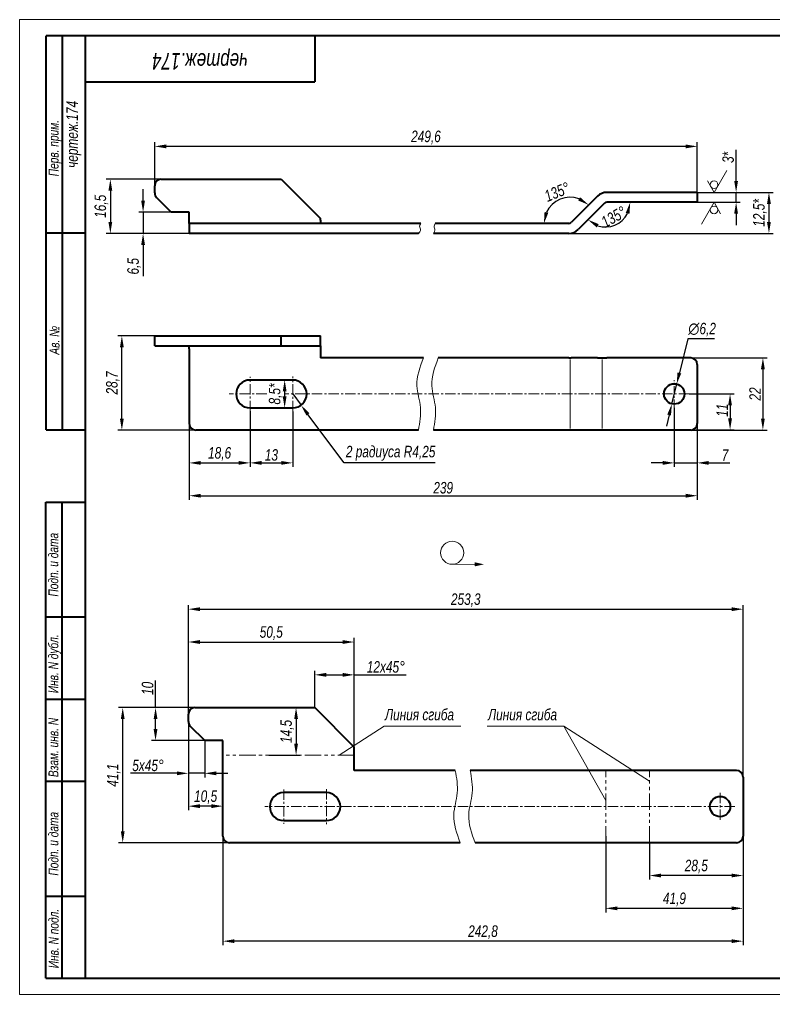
# Model space of a CAD drawing. Header units: millimetres. Extents: x 24307 to 24727, y 246 to 543.
# Drawn here: x 24307.1 to 24536.8, y 246.5 to 543.5 of the extents above; entities that cross this region are included whole.
import ezdxf

# ---------------------------------------------------------------- set-up
doc = ezdxf.new("R2010")
doc.units = ezdxf.units.MM
doc.linetypes.add('LT_04', pattern=[20, 10, -2, 2, -2, 2, -2])
doc.linetypes.add('LT_08', pattern=[10.16, 6.35, -1.27, 1.27, -1.27])
for name, color, linetype, lineweight in [('Layer_01', 3, 'Continuous', 13), ('Layer_02', 5, 'LT_04', 13), ('Layer_03', 7, 'Continuous', 40), ('Layer_04', 6, 'Continuous', 13), ('Layer_05', 7, 'Continuous', 40), ('Layer_08', 1, 'Continuous', 15), ('Layer_09', 6, 'Continuous', 15)]:
    doc.layers.add(name, color=color, linetype=linetype, lineweight=lineweight)
doc.styles.add('Style_01', font='ARIALNI.TTF', dxfattribs={"width": 0.9, "height": 3.5})
doc.dimstyles.new('DimStyle_05', dxfattribs={"dimtxt": 3.5, "dimasz": 3.5, "dimexe": 1.25, "dimexo": 0, "dimtad": 1, "dimdec": 1, "dimtxsty": 'Style_01', "dimcen": 0, "dimazin": 3, "dimtfac": 1, "dimtdec": 1, "dimtmove": 0, "dimatfit": 3})
doc.dimstyles.new('DimStyle_13', dxfattribs={"dimtxt": 3.5, "dimasz": 3.5, "dimexe": 1.25, "dimexo": 0, "dimtad": 1, "dimdec": 1, "dimtxsty": 'Style_01', "dimcen": 0, "dimazin": 3, "dimtfac": 1, "dimtdec": 1, "dimtmove": 0, "dimatfit": 3})

# ---------------------------------------------------------------- blocks, each defined once
blk = doc.blocks.new('*D362')
at = {"layer": 'Defpoints', "color": 0, "ltscale": 0.5, "transparency": 16777216}
for p in [(24338.28, 447.12), (24353.85, 447.12), (24365.43, 418.42)]:
    blk.add_point(p, dxfattribs=at)
at = {"layer": 'Layer_08', "color": 0, "lineweight": -2, "ltscale": 0.5, "transparency": 16777216}
for p, q in [((24353.85, 447.12), (24337.03, 447.12)), ((24338.28, 421.92), (24338.28, 443.62)), ((24365.43, 418.42), (24337.03, 418.42))]:
    blk.add_line(p, q, dxfattribs=at)
at = {"layer": 'Layer_08', "color": 0, "ltscale": 0.5, "transparency": 16777216}
for points in [[(24337.69, 443.62), (24338.86, 443.62), (24338.28, 447.12)], [(24337.69, 421.92), (24338.86, 421.92), (24338.28, 418.42)]]:
    blk.add_solid(points, dxfattribs=at)
at = {"layer": 'Layer_08', "color": 0, "ltscale": 0.5, "transparency": 16777216, "insert": (24335.54, 432.77), "char_height": 3.5, "attachment_point": 5, "rotation": 90, "style": 'Style_01'}
blk.add_mtext('28,7', dxfattribs=at)
blk = doc.blocks.new('*D363')
at = {"layer": 'Defpoints', "color": 0, "ltscale": 0.5, "transparency": 16777216}
for p in [(24358.78, 428.55), (24513.57, 424.99), (24513.57, 398.42)]:
    blk.add_point(p, dxfattribs=at)
at = {"layer": 'Layer_08', "color": 0, "lineweight": -2, "ltscale": 0.5, "transparency": 16777216}
for p, q in [((24358.78, 428.55), (24358.78, 397.17)), ((24513.57, 424.99), (24513.57, 397.17)), ((24362.28, 398.42), (24510.07, 398.42))]:
    blk.add_line(p, q, dxfattribs=at)
at = {"layer": 'Layer_08', "color": 0, "ltscale": 0.5, "transparency": 16777216}
for points in [[(24362.28, 399), (24362.28, 397.84), (24358.78, 398.42)], [(24510.07, 399), (24510.07, 397.84), (24513.57, 398.42)]]:
    blk.add_solid(points, dxfattribs=at)
at = {"layer": 'Layer_08', "color": 0, "ltscale": 0.5, "transparency": 16777216, "insert": (24436.17, 400.83), "char_height": 3.5, "attachment_point": 5, "style": 'Style_01'}
blk.add_mtext('239', dxfattribs=at)
blk = doc.blocks.new('*D364')
at = {"layer": 'Defpoints', "color": 0, "ltscale": 0.5, "transparency": 16777216}
for p in [(24372.11, 494.83), (24334.77, 478.33), (24358.78, 478.33)]:
    blk.add_point(p, dxfattribs=at)
at = {"layer": 'Layer_08', "color": 0, "lineweight": -2, "ltscale": 0.5, "transparency": 16777216}
for p, q in [((24372.11, 494.83), (24333.52, 494.83)), ((24334.77, 491.33), (24334.77, 481.83)), ((24358.78, 478.33), (24333.52, 478.33))]:
    blk.add_line(p, q, dxfattribs=at)
at = {"layer": 'Layer_08', "color": 0, "ltscale": 0.5, "transparency": 16777216}
for points in [[(24334.18, 491.33), (24335.35, 491.33), (24334.77, 494.83)], [(24334.18, 481.83), (24335.35, 481.83), (24334.77, 478.33)]]:
    blk.add_solid(points, dxfattribs=at)
at = {"layer": 'Layer_08', "color": 0, "ltscale": 0.5, "transparency": 16777216, "insert": (24332.03, 486.58), "char_height": 3.5, "attachment_point": 5, "rotation": 90, "style": 'Style_01'}
blk.add_mtext('16,5', dxfattribs=at)
blk = doc.blocks.new('*D369')
at = {"layer": 'Defpoints', "color": 0, "ltscale": 0.5, "transparency": 16777216}
for p in [(24356.03, 484.83), (24344.74, 478.33), (24358.78, 478.33)]:
    blk.add_point(p, dxfattribs=at)
at = {"layer": 'Layer_08', "color": 0, "lineweight": -2, "ltscale": 0.5, "transparency": 16777216}
for p, q in [((24344.74, 488.33), (24344.74, 491.83)), ((24356.03, 484.83), (24343.49, 484.83)), ((24344.74, 484.83), (24344.74, 478.33)), ((24358.78, 478.33), (24343.49, 478.33)), ((24344.74, 474.83), (24344.74, 465.3))]:
    blk.add_line(p, q, dxfattribs=at)
at = {"layer": 'Layer_08', "color": 0, "ltscale": 0.5, "transparency": 16777216}
for points in [[(24344.16, 488.33), (24345.32, 488.33), (24344.74, 484.83)], [(24344.16, 474.83), (24345.32, 474.83), (24344.74, 478.33)]]:
    blk.add_solid(points, dxfattribs=at)
at = {"layer": 'Layer_08', "color": 0, "ltscale": 0.5, "transparency": 16777216, "insert": (24342, 468.31), "char_height": 3.5, "attachment_point": 5, "rotation": 90, "style": 'Style_01'}
blk.add_mtext('6,5', dxfattribs=at)
blk = doc.blocks.new('*D370')
at = {"layer": 'Defpoints', "color": 0, "ltscale": 0.5, "transparency": 16777216}
for p in [(24513.57, 490.83), (24513.57, 487.83), (24525.41, 487.83)]:
    blk.add_point(p, dxfattribs=at)
at = {"layer": 'Layer_08', "color": 0, "lineweight": -2, "ltscale": 0.5, "transparency": 16777216}
for p, q in [((24525.41, 494.33), (24525.41, 503.8)), ((24513.57, 490.83), (24526.66, 490.83)), ((24525.41, 487.83), (24525.41, 490.83)), ((24513.57, 487.83), (24526.66, 487.83)), ((24525.41, 484.33), (24525.41, 480.83))]:
    blk.add_line(p, q, dxfattribs=at)
at = {"layer": 'Layer_08', "color": 0, "ltscale": 0.5, "transparency": 16777216}
for points in [[(24524.82, 494.33), (24525.99, 494.33), (24525.41, 490.83)], [(24524.82, 484.33), (24525.99, 484.33), (24525.41, 487.83)]]:
    blk.add_solid(points, dxfattribs=at)
at = {"layer": 'Layer_08', "color": 0, "ltscale": 0.5, "transparency": 16777216, "insert": (24523, 501.48), "char_height": 3.5, "attachment_point": 5, "rotation": 90, "style": 'Style_01'}
blk.add_mtext('3*', dxfattribs=at)
blk = doc.blocks.new('*D371')
at = {"layer": 'Defpoints', "color": 0, "ltscale": 0.5, "transparency": 16777216}
for p in [(24513.57, 490.83), (24440.37, 478.33), (24535.41, 478.33)]:
    blk.add_point(p, dxfattribs=at)
at = {"layer": 'Layer_08', "color": 0, "lineweight": -2, "ltscale": 0.5, "transparency": 16777216}
for p, q in [((24513.57, 490.83), (24536.66, 490.83)), ((24535.41, 487.33), (24535.41, 481.83)), ((24440.37, 478.33), (24536.66, 478.33))]:
    blk.add_line(p, q, dxfattribs=at)
at = {"layer": 'Layer_08', "color": 0, "ltscale": 0.5, "transparency": 16777216}
for points in [[(24534.82, 487.33), (24535.99, 487.33), (24535.41, 490.83)], [(24534.82, 481.83), (24535.99, 481.83), (24535.41, 478.33)]]:
    blk.add_solid(points, dxfattribs=at)
at = {"layer": 'Layer_08', "color": 0, "ltscale": 0.5, "transparency": 16777216, "insert": (24532.67, 484.58), "char_height": 3.5, "attachment_point": 5, "rotation": 90, "style": 'Style_01'}
blk.add_mtext('12,5*', dxfattribs=at)
blk = doc.blocks.new('*D372')
at = {"layer": 'Defpoints', "color": 0, "ltscale": 0.5, "transparency": 16777216}
for p in [(24348.28, 504.83), (24348.28, 491.74), (24513.57, 490.83)]:
    blk.add_point(p, dxfattribs=at)
at = {"layer": 'Layer_08', "color": 0, "lineweight": -2, "ltscale": 0.5, "transparency": 16777216}
for p, q in [((24348.28, 491.74), (24348.28, 506.08)), ((24513.57, 490.83), (24513.57, 506.08)), ((24510.07, 504.83), (24351.78, 504.83))]:
    blk.add_line(p, q, dxfattribs=at)
at = {"layer": 'Layer_08', "color": 0, "ltscale": 0.5, "transparency": 16777216}
for points in [[(24351.78, 505.41), (24351.78, 504.24), (24348.28, 504.83)], [(24510.07, 505.41), (24510.07, 504.24), (24513.57, 504.83)]]:
    blk.add_solid(points, dxfattribs=at)
at = {"layer": 'Layer_08', "color": 0, "ltscale": 0.5, "transparency": 16777216, "insert": (24430.92, 507.56), "char_height": 3.5, "attachment_point": 5, "style": 'Style_01'}
blk.add_mtext('\\A1;249,6', dxfattribs=at)
blk = doc.blocks.new('Block_24')
at = {"layer": 'Layer_05', "linetype": 'Continuous', "lineweight": 15}
for p, q in [((0, 297.18), (0, 0.18)), ((420, 297.18), (0, 297.18)), ((0, 0.18), (420, 0.18))]:
    blk.add_line(p, q, dxfattribs=at)
at = {"layer": 'Layer_05', "linetype": 'Continuous'}
for p, q in [((415, 292.18), (8.12, 292.18)), ((8.12, 172.18), (8.12, 292.18)), ((13.12, 172.18), (13.12, 292.18)), ((20, 292.18), (20, 5.18)), ((90, 292.18), (90, 278.18)), ((20, 278.18), (90, 278.18)), ((8.12, 232.18), (20, 232.18)), ((8.12, 172.18), (20, 172.18)), ((8, 5.18), (8, 150.18)), ((8, 150.18), (20, 150.18)), ((13, 5.18), (13, 150.18)), ((8, 115.18), (20, 115.18)), ((8, 90.18), (20, 90.18)), ((8, 65.18), (20, 65.18)), ((8, 30.18), (20, 30.18)), ((8, 5.18), (20, 5.18)), ((20, 5.18), (415, 5.18))]:
    blk.add_line(p, q, dxfattribs=at)
at = {"layer": 'Layer_05', "linetype": 'Continuous', "style": 'Style_01', "width": 0.9}
for s, p in [('Перв. прим.', (11.89, 249.43)), ('Ав. №', (12.16, 195.1)), ('Подп. и дата', (11.81, 121.4)), ('Инв. N дубл.', (11.82, 91.97)), ('Взам. инв. N', (11.83, 66.4)), ('Подп. и дата', (11.85, 36.4)), ('Инв. N подл.', (11.9, 8.18))]:
    blk.add_text(s, height=3, rotation=90, dxfattribs=at).set_placement(p)
blk = doc.blocks.new('*D398')
at = {"layer": 'Defpoints', "color": 0, "ltscale": 0.5, "transparency": 16777216}
for p in [(24485.31, 487.53), (24486.02, 487.83), (24511.57, 487.83), (24477.28, 479.5), (24485.61, 480.27)]:
    blk.add_point(p, dxfattribs=at)
at = {"layer": 'Layer_08', "color": 0, "lineweight": -2, "ltscale": 0.5, "transparency": 16777216}
blk.add_arc((24485.61, 487.83), 7.55, 251.7868, 333.2132, dxfattribs=at)
at = {"layer": 'Layer_08', "color": 0, "ltscale": 0.5, "transparency": 16777216}
for points in [[(24491.78, 484.56), (24492.92, 484.29), (24493.16, 487.83)], [(24482.94, 480.15), (24483.55, 481.15), (24480.27, 482.48)]]:
    blk.add_solid(points, dxfattribs=at)
at = {"layer": 'Layer_08', "color": 0, "ltscale": 0.5, "transparency": 16777216, "insert": (24488.14, 483.35), "char_height": 3.5, "attachment_point": 5, "rotation": 29.467, "style": 'Style_01'}
blk.add_mtext('135°', dxfattribs=at)
blk = doc.blocks.new('*D399')
at = {"layer": 'Defpoints', "color": 0, "ltscale": 0.5, "transparency": 16777216}
for p in [(24474.87, 489.33), (24483.19, 489.65), (24433.74, 481.33), (24474.45, 481.33), (24475.16, 481.62)]:
    blk.add_point(p, dxfattribs=at)
at = {"layer": 'Layer_08', "color": 0, "lineweight": -2, "ltscale": 0.5, "transparency": 16777216}
blk.add_arc((24474.87, 481.33), 8.01, 70.252, 154.748, dxfattribs=at)
at = {"layer": 'Layer_08', "color": 0, "ltscale": 0.5, "transparency": 16777216}
for points in [[(24477.88, 489.35), (24477.26, 488.37), (24480.53, 486.99)], [(24468.19, 484.61), (24467.05, 484.87), (24466.86, 481.33)]]:
    blk.add_solid(points, dxfattribs=at)
at = {"layer": 'Layer_08', "color": 0, "ltscale": 0.5, "transparency": 16777216, "insert": (24470.88, 490.95), "char_height": 3.5, "attachment_point": 5, "rotation": 22.5, "style": 'Style_01'}
blk.add_mtext('135°', dxfattribs=at)
blk = doc.blocks.new('*D400')
at = {"layer": 'Defpoints', "color": 0, "ltscale": 0.5, "transparency": 16777216}
for p in [(24507.3, 432.43), (24505.83, 426.41)]:
    blk.add_point(p, dxfattribs=at)
at = {"layer": 'Layer_08', "color": 0, "lineweight": -2, "ltscale": 0.5, "transparency": 16777216}
for p, q in [((24510.65, 446.18), (24508.13, 435.83)), ((24518.82, 446.18), (24510.65, 446.18)), ((24505.83, 426.41), (24507.3, 432.43)), ((24505, 423.01), (24504.17, 419.61))]:
    blk.add_line(p, q, dxfattribs=at)
at = {"layer": 'Layer_08', "color": 0, "ltscale": 0.5, "transparency": 16777216}
for points in [[(24507.56, 435.97), (24508.7, 435.69), (24507.3, 432.43)], [(24504.43, 423.15), (24505.57, 422.87), (24505.83, 426.41)]]:
    blk.add_solid(points, dxfattribs=at)
at = {"layer": 'Layer_08', "color": 0, "ltscale": 0.5, "transparency": 16777216, "insert": (24515.05, 449.02), "char_height": 3.5, "attachment_point": 5, "style": 'Style_01'}
blk.add_mtext('\\A1;∅6,2', dxfattribs=at)
blk = doc.blocks.new('*D401')
at = {"layer": 'Defpoints', "color": 0, "ltscale": 0.5, "transparency": 16777216}
for p in [(24506.5, 440.42), (24508, 418.42), (24533.57, 418.42)]:
    blk.add_point(p, dxfattribs=at)
at = {"layer": 'Layer_08', "color": 0, "lineweight": -2, "ltscale": 0.5, "transparency": 16777216}
for p, q in [((24506.5, 440.42), (24534.82, 440.42)), ((24533.57, 436.92), (24533.57, 421.92)), ((24508, 418.42), (24534.82, 418.42))]:
    blk.add_line(p, q, dxfattribs=at)
at = {"layer": 'Layer_08', "color": 0, "ltscale": 0.5, "transparency": 16777216}
for points in [[(24532.98, 436.92), (24534.15, 436.92), (24533.57, 440.42)], [(24532.98, 421.92), (24534.15, 421.92), (24533.57, 418.42)]]:
    blk.add_solid(points, dxfattribs=at)
at = {"layer": 'Layer_08', "color": 0, "ltscale": 0.5, "transparency": 16777216, "insert": (24531.18, 429.42), "char_height": 3.5, "attachment_point": 5, "rotation": 90, "style": 'Style_01'}
blk.add_mtext('22', dxfattribs=at)
blk = doc.blocks.new('*D402')
at = {"layer": 'Defpoints', "color": 0, "ltscale": 0.5, "transparency": 16777216}
for p in [(24511.09, 429.42), (24511.09, 418.48), (24523.57, 418.48)]:
    blk.add_point(p, dxfattribs=at)
at = {"layer": 'Layer_08', "color": 0, "lineweight": -2, "ltscale": 0.5, "transparency": 16777216}
for p, q in [((24511.09, 429.42), (24524.82, 429.42)), ((24523.57, 425.92), (24523.57, 421.98)), ((24511.09, 418.48), (24524.82, 418.48))]:
    blk.add_line(p, q, dxfattribs=at)
at = {"layer": 'Layer_08', "color": 0, "ltscale": 0.5, "transparency": 16777216}
for points in [[(24522.98, 425.92), (24524.15, 425.92), (24523.57, 429.42)], [(24522.98, 421.98), (24524.15, 421.98), (24523.57, 418.48)]]:
    blk.add_solid(points, dxfattribs=at)
at = {"layer": 'Layer_08', "color": 0, "ltscale": 0.5, "transparency": 16777216, "insert": (24521.18, 424.46), "char_height": 3.5, "attachment_point": 5, "rotation": 90, "style": 'Style_01'}
blk.add_mtext('11', dxfattribs=at)
blk = doc.blocks.new('*D403')
at = {"layer": 'Defpoints', "color": 0, "ltscale": 0.5, "transparency": 16777216}
for p in [(24506.57, 425.22), (24513.57, 424.99), (24506.57, 408.42)]:
    blk.add_point(p, dxfattribs=at)
at = {"layer": 'Layer_08', "color": 0, "lineweight": -2, "ltscale": 0.5, "transparency": 16777216}
for p, q in [((24506.57, 425.22), (24506.57, 407.17)), ((24513.57, 424.99), (24513.57, 407.17)), ((24503.07, 408.42), (24499.57, 408.42)), ((24506.57, 408.42), (24513.57, 408.42)), ((24517.07, 408.42), (24523.53, 408.42))]:
    blk.add_line(p, q, dxfattribs=at)
at = {"layer": 'Layer_08', "color": 0, "ltscale": 0.5, "transparency": 16777216}
for points in [[(24503.07, 409), (24503.07, 407.84), (24506.57, 408.42)], [(24517.07, 409), (24517.07, 407.84), (24513.57, 408.42)]]:
    blk.add_solid(points, dxfattribs=at)
at = {"layer": 'Layer_08', "color": 0, "ltscale": 0.5, "transparency": 16777216, "insert": (24522.05, 410.79), "char_height": 3.5, "attachment_point": 5, "style": 'Style_01'}
blk.add_mtext('7', dxfattribs=at)
blk = doc.blocks.new('*D404')
at = {"layer": 'Defpoints', "color": 0, "ltscale": 0.5, "transparency": 16777216}
for p in [(24383.83, 433.67), (24383.83, 425.17), (24387.87, 425.17)]:
    blk.add_point(p, dxfattribs=at)
at = {"layer": 'Layer_08', "color": 0, "lineweight": -2, "ltscale": 0.5, "transparency": 16777216}
for p, q in [((24383.83, 433.67), (24389.12, 433.67)), ((24387.87, 430.17), (24387.87, 428.67)), ((24383.83, 425.17), (24389.12, 425.17))]:
    blk.add_line(p, q, dxfattribs=at)
at = {"layer": 'Layer_08', "color": 0, "ltscale": 0.5, "transparency": 16777216}
for points in [[(24387.29, 430.17), (24388.45, 430.17), (24387.87, 433.67)], [(24387.29, 428.67), (24388.45, 428.67), (24387.87, 425.17)]]:
    blk.add_solid(points, dxfattribs=at)
at = {"layer": 'Layer_08', "color": 0, "ltscale": 0.5, "transparency": 16777216, "insert": (24385.13, 429.42), "char_height": 3.5, "attachment_point": 5, "rotation": 90, "style": 'Style_01'}
blk.add_mtext('8,5*', dxfattribs=at)
blk = doc.blocks.new('*D405')
at = {"layer": 'Defpoints', "color": 0, "ltscale": 0.5, "transparency": 16777216}
for p in [(24390.33, 429.42), (24392.87, 426.01)]:
    blk.add_point(p, dxfattribs=at)
at = {"layer": 'Layer_08', "color": 0, "lineweight": -2, "ltscale": 0.5, "transparency": 16777216}
for p, q in [((24390.33, 429.42), (24392.87, 426.01)), ((24405.96, 408.42), (24394.96, 423.2)), ((24433.71, 408.42), (24405.96, 408.42))]:
    blk.add_line(p, q, dxfattribs=at)
at = {"layer": 'Layer_08', "color": 0, "ltscale": 0.5, "transparency": 16777216}
blk.add_solid([(24395.42, 423.55), (24394.49, 422.85), (24392.87, 426.01)], dxfattribs=at)
at = {"layer": 'Layer_08', "color": 0, "ltscale": 0.5, "transparency": 16777216, "insert": (24420.15, 411.34), "char_height": 3.5, "attachment_point": 5, "style": 'Style_01'}
blk.add_mtext('\\A1;2 радиуса R4,25', dxfattribs=at)
blk = doc.blocks.new('*D406')
at = {"layer": 'Defpoints', "color": 0, "ltscale": 0.5, "transparency": 16777216}
for p in [(24358.78, 428.55), (24377.33, 424.18), (24377.33, 408.42)]:
    blk.add_point(p, dxfattribs=at)
at = {"layer": 'Layer_08', "color": 0, "lineweight": -2, "ltscale": 0.5, "transparency": 16777216}
for p, q in [((24358.78, 428.55), (24358.78, 407.17)), ((24377.33, 424.18), (24377.33, 407.17)), ((24362.28, 408.42), (24373.83, 408.42))]:
    blk.add_line(p, q, dxfattribs=at)
at = {"layer": 'Layer_08', "color": 0, "ltscale": 0.5, "transparency": 16777216}
for points in [[(24362.28, 409), (24362.28, 407.84), (24358.78, 408.42)], [(24373.83, 409), (24373.83, 407.84), (24377.33, 408.42)]]:
    blk.add_solid(points, dxfattribs=at)
at = {"layer": 'Layer_08', "color": 0, "ltscale": 0.5, "transparency": 16777216, "insert": (24368.05, 411.15), "char_height": 3.5, "attachment_point": 5, "style": 'Style_01'}
blk.add_mtext('\\A1;18,6', dxfattribs=at)
blk = doc.blocks.new('*D407')
at = {"layer": 'Defpoints', "color": 0, "ltscale": 0.5, "transparency": 16777216}
for p in [(24377.33, 424.18), (24390.33, 424.11), (24390.33, 408.42)]:
    blk.add_point(p, dxfattribs=at)
at = {"layer": 'Layer_08', "color": 0, "lineweight": -2, "ltscale": 0.5, "transparency": 16777216}
for p, q in [((24377.33, 424.18), (24377.33, 407.17)), ((24390.33, 424.11), (24390.33, 407.17)), ((24380.83, 408.42), (24386.83, 408.42))]:
    blk.add_line(p, q, dxfattribs=at)
at = {"layer": 'Layer_08', "color": 0, "ltscale": 0.5, "transparency": 16777216}
for points in [[(24380.83, 409), (24380.83, 407.84), (24377.33, 408.42)], [(24386.83, 409), (24386.83, 407.84), (24390.33, 408.42)]]:
    blk.add_solid(points, dxfattribs=at)
at = {"layer": 'Layer_08', "color": 0, "ltscale": 0.5, "transparency": 16777216, "insert": (24383.83, 410.83), "char_height": 3.5, "attachment_point": 5, "style": 'Style_01'}
blk.add_mtext('\\A1;13', dxfattribs=at)
blk = doc.blocks.new('*D408')
at = {"layer": 'Defpoints', "color": 0, "ltscale": 0.5, "transparency": 16777216}
for p in [(24527.54, 296.86), (24499.02, 292.73), (24499.02, 282.73)]:
    blk.add_point(p, dxfattribs=at)
at = {"layer": 'Layer_08', "color": 0, "lineweight": -2, "ltscale": 0.5, "transparency": 16777216}
for p, q in [((24527.54, 296.86), (24527.54, 281.48)), ((24499.02, 292.73), (24499.02, 281.48)), ((24524.04, 282.73), (24502.52, 282.73))]:
    blk.add_line(p, q, dxfattribs=at)
at = {"layer": 'Layer_08', "color": 0, "ltscale": 0.5, "transparency": 16777216}
for points in [[(24502.52, 283.31), (24502.52, 282.15), (24499.02, 282.73)], [(24524.04, 283.31), (24524.04, 282.15), (24527.54, 282.73)]]:
    blk.add_solid(points, dxfattribs=at)
at = {"layer": 'Layer_08', "color": 0, "ltscale": 0.5, "transparency": 16777216, "insert": (24513.28, 285.46), "char_height": 3.5, "attachment_point": 5, "style": 'Style_01'}
blk.add_mtext('\\A1;28,5', dxfattribs=at)
blk = doc.blocks.new('*D409')
at = {"layer": 'Defpoints', "color": 0, "ltscale": 0.5, "transparency": 16777216}
for p in [(24527.54, 298.49), (24485.69, 294.74), (24485.69, 272.73)]:
    blk.add_point(p, dxfattribs=at)
at = {"layer": 'Layer_08', "color": 0, "lineweight": -2, "ltscale": 0.5, "transparency": 16777216}
for p, q in [((24527.54, 298.49), (24527.54, 271.48)), ((24485.69, 294.74), (24485.69, 271.48)), ((24524.04, 272.73), (24489.19, 272.73))]:
    blk.add_line(p, q, dxfattribs=at)
at = {"layer": 'Layer_08', "color": 0, "ltscale": 0.5, "transparency": 16777216}
for points in [[(24489.19, 273.31), (24489.19, 272.15), (24485.69, 272.73)], [(24524.04, 273.31), (24524.04, 272.15), (24527.54, 272.73)]]:
    blk.add_solid(points, dxfattribs=at)
at = {"layer": 'Layer_08', "color": 0, "ltscale": 0.5, "transparency": 16777216, "insert": (24506.62, 275.46), "char_height": 3.5, "attachment_point": 5, "style": 'Style_01'}
blk.add_mtext('\\A1;41,9', dxfattribs=at)
blk = doc.blocks.new('*D410')
at = {"layer": 'Defpoints', "color": 0, "ltscale": 0.5, "transparency": 16777216}
for p in [(24369.04, 297.98), (24527.54, 298.49), (24369.04, 262.73)]:
    blk.add_point(p, dxfattribs=at)
at = {"layer": 'Layer_08', "color": 0, "lineweight": -2, "ltscale": 0.5, "transparency": 16777216}
for p, q in [((24369.04, 297.98), (24369.04, 261.48)), ((24527.54, 298.49), (24527.54, 261.48)), ((24524.04, 262.73), (24372.54, 262.73))]:
    blk.add_line(p, q, dxfattribs=at)
at = {"layer": 'Layer_08', "color": 0, "ltscale": 0.5, "transparency": 16777216}
for points in [[(24372.54, 263.31), (24372.54, 262.15), (24369.04, 262.73)], [(24524.04, 263.31), (24524.04, 262.15), (24527.54, 262.73)]]:
    blk.add_solid(points, dxfattribs=at)
at = {"layer": 'Layer_08', "color": 0, "ltscale": 0.5, "transparency": 16777216, "insert": (24448.29, 265.46), "char_height": 3.5, "attachment_point": 5, "style": 'Style_01'}
blk.add_mtext('\\A1;242,8', dxfattribs=at)
blk = doc.blocks.new('*D411')
at = {"layer": 'Defpoints', "color": 0, "ltscale": 0.5, "transparency": 16777216}
for p in [(24527.54, 363.86), (24358.54, 330.77), (24527.54, 308.14)]:
    blk.add_point(p, dxfattribs=at)
at = {"layer": 'Layer_08', "color": 0, "lineweight": -2, "ltscale": 0.5, "transparency": 16777216}
for p, q in [((24358.54, 330.77), (24358.54, 365.11)), ((24362.04, 363.86), (24524.04, 363.86)), ((24527.54, 308.14), (24527.54, 365.11))]:
    blk.add_line(p, q, dxfattribs=at)
at = {"layer": 'Layer_08', "color": 0, "ltscale": 0.5, "transparency": 16777216}
for points in [[(24362.04, 364.44), (24362.04, 363.27), (24358.54, 363.86)], [(24524.04, 364.44), (24524.04, 363.27), (24527.54, 363.86)]]:
    blk.add_solid(points, dxfattribs=at)
at = {"layer": 'Layer_08', "color": 0, "ltscale": 0.5, "transparency": 16777216, "insert": (24443.04, 366.59), "char_height": 3.5, "attachment_point": 5, "style": 'Style_01'}
blk.add_mtext('\\A1;253,3', dxfattribs=at)
blk = doc.blocks.new('*D412')
at = {"layer": 'Defpoints', "color": 0, "ltscale": 0.5, "transparency": 16777216}
for p in [(24348.54, 333.86), (24366.47, 333.86), (24366.29, 323.86)]:
    blk.add_point(p, dxfattribs=at)
at = {"layer": 'Layer_08', "color": 0, "lineweight": -2, "ltscale": 0.5, "transparency": 16777216}
for p, q in [((24348.54, 333.86), (24348.54, 342.12)), ((24366.47, 333.86), (24347.29, 333.86)), ((24348.54, 327.36), (24348.54, 330.36)), ((24366.29, 323.86), (24347.29, 323.86))]:
    blk.add_line(p, q, dxfattribs=at)
at = {"layer": 'Layer_08', "color": 0, "ltscale": 0.5, "transparency": 16777216}
for points in [[(24347.95, 330.36), (24349.12, 330.36), (24348.54, 333.86)], [(24347.95, 327.36), (24349.12, 327.36), (24348.54, 323.86)]]:
    blk.add_solid(points, dxfattribs=at)
at = {"layer": 'Layer_08', "color": 0, "ltscale": 0.5, "transparency": 16777216, "insert": (24346.12, 339.74), "char_height": 3.5, "attachment_point": 5, "rotation": 90, "style": 'Style_01'}
blk.add_mtext('10', dxfattribs=at)
blk = doc.blocks.new('*D413')
at = {"layer": 'Defpoints', "color": 0, "ltscale": 0.5, "transparency": 16777216}
for p in [(24358.54, 330.77), (24363.54, 323.86), (24358.54, 313.86)]:
    blk.add_point(p, dxfattribs=at)
at = {"layer": 'Layer_08', "color": 0, "lineweight": -2, "ltscale": 0.5, "transparency": 16777216}
for p, q in [((24358.54, 330.77), (24358.54, 312.61)), ((24363.54, 323.86), (24363.54, 312.61)), ((24355.04, 313.86), (24340.93, 313.86)), ((24363.54, 313.86), (24358.54, 313.86)), ((24367.04, 313.86), (24370.54, 313.86))]:
    blk.add_line(p, q, dxfattribs=at)
at = {"layer": 'Layer_08', "color": 0, "ltscale": 0.5, "transparency": 16777216}
for points in [[(24355.04, 314.44), (24355.04, 313.27), (24358.54, 313.86)], [(24367.04, 314.44), (24367.04, 313.27), (24363.54, 313.86)]]:
    blk.add_solid(points, dxfattribs=at)
at = {"layer": 'Layer_08', "color": 0, "ltscale": 0.5, "transparency": 16777216, "insert": (24346.23, 316.26), "char_height": 3.5, "attachment_point": 5, "style": 'Style_01'}
blk.add_mtext('5x45%%D', dxfattribs=at)
blk = doc.blocks.new('*D414')
at = {"layer": 'Defpoints', "color": 0, "ltscale": 0.5, "transparency": 16777216}
for p in [(24409.04, 353.86), (24358.54, 330.77), (24409.04, 321.86)]:
    blk.add_point(p, dxfattribs=at)
at = {"layer": 'Layer_08', "color": 0, "lineweight": -2, "ltscale": 0.5, "transparency": 16777216}
for p, q in [((24358.54, 330.77), (24358.54, 355.11)), ((24362.04, 353.86), (24405.54, 353.86)), ((24409.04, 321.86), (24409.04, 355.11))]:
    blk.add_line(p, q, dxfattribs=at)
at = {"layer": 'Layer_08', "color": 0, "ltscale": 0.5, "transparency": 16777216}
for points in [[(24362.04, 354.44), (24362.04, 353.27), (24358.54, 353.86)], [(24405.54, 354.44), (24405.54, 353.27), (24409.04, 353.86)]]:
    blk.add_solid(points, dxfattribs=at)
at = {"layer": 'Layer_08', "color": 0, "ltscale": 0.5, "transparency": 16777216, "insert": (24383.79, 356.59), "char_height": 3.5, "attachment_point": 5, "style": 'Style_01'}
blk.add_mtext('50,5', dxfattribs=at)
blk = doc.blocks.new('*D415')
at = {"layer": 'Defpoints', "color": 0, "ltscale": 0.5, "transparency": 16777216}
for p in [(24409.04, 343.86), (24397.04, 333.86), (24409.04, 321.86)]:
    blk.add_point(p, dxfattribs=at)
at = {"layer": 'Layer_08', "color": 0, "lineweight": -2, "ltscale": 0.5, "transparency": 16777216}
for p, q in [((24397.04, 333.86), (24397.04, 345.11)), ((24409.04, 321.86), (24409.04, 345.11)), ((24400.54, 343.86), (24405.54, 343.86)), ((24409.04, 343.86), (24424.86, 343.86))]:
    blk.add_line(p, q, dxfattribs=at)
at = {"layer": 'Layer_08', "color": 0, "ltscale": 0.5, "transparency": 16777216}
for points in [[(24400.54, 344.44), (24400.54, 343.27), (24397.04, 343.86)], [(24405.54, 344.44), (24405.54, 343.27), (24409.04, 343.86)]]:
    blk.add_solid(points, dxfattribs=at)
at = {"layer": 'Layer_08', "color": 0, "ltscale": 0.5, "transparency": 16777216, "insert": (24418.7, 346.27), "char_height": 3.5, "attachment_point": 5, "style": 'Style_01'}
blk.add_mtext('12x45%%D', dxfattribs=at)
blk = doc.blocks.new('*D416')
at = {"layer": 'Defpoints', "color": 0, "ltscale": 0.5, "transparency": 16777216}
for p in [(24338.54, 333.86), (24378.79, 333.86), (24377.78, 292.73)]:
    blk.add_point(p, dxfattribs=at)
at = {"layer": 'Layer_08', "color": 0, "lineweight": -2, "ltscale": 0.5, "transparency": 16777216}
for p, q in [((24378.79, 333.86), (24337.29, 333.86)), ((24338.54, 296.23), (24338.54, 330.36)), ((24377.78, 292.73), (24337.29, 292.73))]:
    blk.add_line(p, q, dxfattribs=at)
at = {"layer": 'Layer_08', "color": 0, "ltscale": 0.5, "transparency": 16777216}
for points in [[(24337.95, 330.36), (24339.12, 330.36), (24338.54, 333.86)], [(24337.95, 296.23), (24339.12, 296.23), (24338.54, 292.73)]]:
    blk.add_solid(points, dxfattribs=at)
at = {"layer": 'Layer_08', "color": 0, "ltscale": 0.5, "transparency": 16777216, "insert": (24335.8, 313.29), "char_height": 3.5, "attachment_point": 5, "rotation": 90, "style": 'Style_01'}
blk.add_mtext('41,1', dxfattribs=at)
blk = doc.blocks.new('*D417')
at = {"layer": 'Defpoints', "color": 0, "ltscale": 0.5, "transparency": 16777216}
for p in [(24383.7, 333.86), (24383.06, 319.39), (24391.35, 319.39)]:
    blk.add_point(p, dxfattribs=at)
at = {"layer": 'Layer_08', "color": 0, "lineweight": -2, "ltscale": 0.5, "transparency": 16777216}
for p, q in [((24383.7, 333.86), (24392.6, 333.86)), ((24391.35, 330.36), (24391.35, 322.89)), ((24383.06, 319.39), (24392.6, 319.39))]:
    blk.add_line(p, q, dxfattribs=at)
at = {"layer": 'Layer_08', "color": 0, "ltscale": 0.5, "transparency": 16777216}
for points in [[(24390.77, 330.36), (24391.94, 330.36), (24391.35, 333.86)], [(24390.77, 322.89), (24391.94, 322.89), (24391.35, 319.39)]]:
    blk.add_solid(points, dxfattribs=at)
at = {"layer": 'Layer_08', "color": 0, "ltscale": 0.5, "transparency": 16777216, "insert": (24388.62, 326.62), "char_height": 3.5, "attachment_point": 5, "rotation": 90, "style": 'Style_01'}
blk.add_mtext('14,5', dxfattribs=at)
blk = doc.blocks.new('*D418')
at = {"layer": 'Defpoints', "color": 0, "ltscale": 0.5, "transparency": 16777216}
for p in [(24358.54, 329.68), (24369.04, 319.39), (24358.54, 303.86)]:
    blk.add_point(p, dxfattribs=at)
at = {"layer": 'Layer_08', "color": 0, "lineweight": -2, "ltscale": 0.5, "transparency": 16777216}
for p, q in [((24358.54, 329.68), (24358.54, 302.61)), ((24369.04, 319.39), (24369.04, 302.61)), ((24365.54, 303.86), (24362.04, 303.86))]:
    blk.add_line(p, q, dxfattribs=at)
at = {"layer": 'Layer_08', "color": 0, "ltscale": 0.5, "transparency": 16777216}
for points in [[(24362.04, 304.44), (24362.04, 303.27), (24358.54, 303.86)], [(24365.54, 304.44), (24365.54, 303.27), (24369.04, 303.86)]]:
    blk.add_solid(points, dxfattribs=at)
at = {"layer": 'Layer_08', "color": 0, "ltscale": 0.5, "transparency": 16777216, "insert": (24363.79, 306.59), "char_height": 3.5, "attachment_point": 5, "style": 'Style_01'}
blk.add_mtext('10,5', dxfattribs=at)

msp = doc.modelspace()

# ---------------------------------------------------------------- linework, layer by layer
at = {"layer": 'Layer_01'}
msp.add_line((24438.9, 377.53), (24445.8, 377.52), dxfattribs=at)
msp.add_line((24438.9, 377.53), (24445.8, 377.52), dxfattribs=at)
msp.add_circle((24438.9, 381.04), 3.51, dxfattribs=at)
msp.add_circle((24438.9, 381.04), 3.51, dxfattribs=at)
msp.add_solid([(24445.81, 376.91), (24448.63, 377.52), (24445.8, 378.14)], dxfattribs=at)
msp.add_solid([(24445.81, 376.91), (24448.63, 377.52), (24445.8, 378.14)], dxfattribs=at)
at = {"layer": 'Layer_02', "ltscale": 0.5}
for p, q in [((24409.04, 319.39), (24369.04, 319.39)), ((24485.69, 292.73), (24485.69, 314.73)), ((24499.02, 292.73), (24499.02, 314.73))]:
    msp.add_line(p, q, dxfattribs=at)
at = {"layer": 'Layer_03'}
for p, q in [((24350.28, 494.83), (24386.78, 494.83)), ((24386.78, 494.83), (24398.78, 482.83)), ((24348.28, 490.65), (24348.28, 492.83)), ((24511.57, 490.83), (24486.02, 490.83)), ((24513.57, 490.83), (24511.57, 490.83)), ((24513.57, 490.83), (24513.57, 487.83)), ((24353.28, 484.83), (24348.86, 489.24)), ((24483.19, 489.65), (24475.16, 481.62)), ((24485.31, 487.53), (24477.28, 479.5)), ((24511.57, 487.83), (24486.02, 487.83)), ((24513.57, 487.83), (24511.57, 487.83)), ((24358.78, 484.83), (24353.28, 484.83)), ((24358.78, 482.33), (24358.78, 484.83)), ((24358.78, 481.33), (24358.78, 482.33)), ((24358.78, 481.33), (24358.78, 478.33)), ((24360.78, 481.33), (24358.78, 481.33)), ((24429.36, 481.33), (24360.78, 481.33)), ((24398.78, 482.33), (24398.78, 482.83)), ((24398.78, 482.33), (24398.78, 481.33)), ((24474.45, 481.33), (24433.74, 481.33)), ((24360.78, 478.33), (24358.78, 478.33)), ((24428.65, 478.33), (24360.78, 478.33)), ((24474.45, 478.33), (24433.2, 478.33)), ((24348.28, 447.12), (24350.28, 447.12)), ((24348.28, 444.12), (24348.28, 447.12)), ((24350.28, 447.12), (24386.78, 447.12)), ((24386.78, 444.12), (24386.78, 447.12)), ((24386.78, 447.12), (24398.78, 447.12)), ((24398.78, 444.12), (24398.78, 447.12)), ((24348.28, 444.12), (24350.28, 444.12)), ((24350.28, 444.12), (24386.78, 444.12)), ((24358.78, 443.12), (24358.78, 444.12)), ((24358.78, 443.12), (24358.78, 420.42)), ((24386.78, 444.12), (24398.78, 444.12)), ((24398.78, 444.12), (24398.78, 443.12)), ((24398.78, 443.12), (24398.78, 440.42)), ((24430.14, 440.42), (24398.78, 440.42)), ((24474.45, 440.42), (24434.68, 440.42)), ((24474.45, 440.42), (24475.16, 440.42)), ((24483.19, 440.42), (24475.16, 440.42)), ((24483.19, 440.42), (24486.02, 440.42)), ((24511.57, 440.42), (24486.02, 440.42)), ((24513.57, 438.42), (24513.57, 420.42)), ((24390.33, 433.67), (24377.33, 433.67)), ((24377.33, 425.17), (24390.33, 425.17)), ((24428.62, 418.42), (24360.78, 418.42)), ((24474.45, 418.42), (24433.17, 418.42)), ((24475.16, 418.42), (24474.45, 418.42)), ((24483.19, 418.42), (24475.16, 418.42)), ((24486.02, 418.42), (24483.19, 418.42)), ((24511.57, 418.42), (24486.02, 418.42)), ((24360.54, 333.86), (24397.04, 333.86)), ((24397.04, 333.86), (24409.04, 321.86)), ((24358.54, 329.68), (24358.54, 331.86)), ((24363.54, 323.86), (24359.12, 328.27)), ((24369.04, 323.86), (24363.54, 323.86)), ((24369.04, 294.73), (24369.04, 323.86)), ((24409.04, 314.73), (24409.04, 321.86)), ((24439.84, 314.73), (24409.04, 314.73)), ((24525.54, 314.73), (24444.39, 314.73)), ((24527.54, 312.73), (24527.54, 294.73)), ((24400.59, 307.98), (24387.59, 307.98)), ((24387.59, 299.48), (24400.59, 299.48)), ((24441.36, 292.73), (24371.04, 292.73)), ((24525.54, 292.73), (24445.9, 292.73))]:
    msp.add_line(p, q, dxfattribs=at)
for centre in [(24506.57, 429.42), (24520.54, 303.73)]:
    msp.add_circle(centre, 3.1, dxfattribs=at)
for centre, radius, start, end in [((24350.28, 492.83), 2, 90, 180), ((24350.28, 490.65), 2, 180, 225), ((24486.02, 486.83), 4, 90, 135), ((24486.02, 486.83), 1, 90, 135), ((24474.45, 482.33), 1, 270, 315), ((24474.45, 482.33), 4, 270, 315), ((24511.57, 438.42), 2, 0, 90), ((24377.33, 429.42), 4.25, 90, 270), ((24390.33, 429.42), 4.25, 270, 90), ((24360.78, 420.42), 2, 180, 270), ((24511.57, 420.42), 2, 270, 0), ((24360.54, 331.86), 2, 90, 180), ((24360.54, 329.68), 2, 180, 225), ((24525.54, 312.73), 2, 0, 90), ((24387.59, 303.73), 4.25, 90, 270), ((24400.59, 303.73), 4.25, 270, 90), ((24371.04, 294.73), 2, 180, 270), ((24525.54, 294.73), 2, 270, 0)]:
    msp.add_arc(centre, radius, start, end, dxfattribs=at)
at = {"layer": 'Layer_04', "lineweight": 0}
for p, q in [((24474.81, 439.9), (24474.81, 418.93)), ((24484.61, 439.9), (24484.61, 418.93))]:
    msp.add_line(p, q, dxfattribs=at)
at = {"layer": 'Layer_08', "ltscale": 0.5}
msp.add_line((24366.48, 418.42), (24349.33, 418.42), dxfattribs=at)
at = {"layer": 'Layer_09', "lineweight": 13}
for p, q in [((24518.71, 490.83), (24522.55, 497.48)), ((24516.69, 494.33), (24518.71, 490.83)), ((24518.68, 487.83), (24514.84, 481.18)), ((24520.7, 484.33), (24518.68, 487.83))]:
    msp.add_line(p, q, dxfattribs=at)
at = {"layer": 'Layer_09', "linetype": 'LT_08', "ltscale": 0.5}
for p, q in [((24377.33, 424.18), (24377.33, 434.66)), ((24390.33, 424.11), (24390.33, 434.73)), ((24382.41, 429.42), (24370.97, 429.42)), ((24511.09, 429.42), (24387.87, 429.42)), ((24387.59, 308.97), (24387.59, 298.49)), ((24400.59, 309.04), (24400.59, 298.42)), ((24520.54, 307.92), (24520.54, 299.54)), ((24525.07, 303.73), (24381.81, 303.73))]:
    msp.add_line(p, q, dxfattribs=at)
at = {"layer": 'Layer_09', "linetype": 'LT_08', "ltscale": 0.4}
msp.add_line((24506.57, 425.22), (24506.57, 433.61), dxfattribs=at)
at = {"layer": 'Layer_09'}
for points in [[(24418.2, 328.22), (24404.49, 319.39)], [(24441.56, 328.22), (24418.2, 328.22)], [(24472.95, 328.22), (24449.59, 328.22)], [(24472.95, 328.22), (24499.02, 311.46)], [(24472.95, 328.22), (24485.69, 305.53)]]:
    msp.add_lwpolyline(points, dxfattribs=at)
at = {"layer": 'Layer_09', "lineweight": 13}
for centre in [(24518.71, 493.16), (24518.68, 485.49)]:
    msp.add_circle(centre, 1.17, dxfattribs=at)
at = {"layer": 'Layer_09', "ltscale": 0.5}
for points in [[(24429.36, 481.33), (24428.24, 479.98), (24430.1, 479.87), (24428.65, 478.33)], [(24433.74, 481.33), (24432.79, 479.98), (24434.36, 479.92), (24433.2, 478.33)]]:
    msp.add_open_spline(points, degree=3, dxfattribs=at)
for points in [[(24430.14, 440.42), (24429.09, 437.59), (24427.23, 432.58), (24429.87, 425.23), (24429.04, 420.71), (24428.62, 418.42)], [(24434.68, 440.42), (24433.63, 437.59), (24431.78, 432.58), (24434.41, 425.23), (24433.59, 420.71), (24433.17, 418.42)], [(24441.36, 292.73), (24440.31, 295.56), (24438.45, 300.57), (24441.09, 307.92), (24440.26, 312.44), (24439.84, 314.73)], [(24445.9, 292.73), (24444.85, 295.56), (24443, 300.57), (24445.64, 307.92), (24444.81, 312.44), (24444.39, 314.73)]]:
    msp.add_open_spline(points, degree=3, knots=[0, 0, 0, 0, 8.748325, 15.465441, 22.343669, 22.343669, 22.343669, 22.343669], dxfattribs=at)

# ---------------------------------------------------------------- block references
at = {"layer": 'Layer_05'}
msp.add_blockref('Block_24', (24307.09, 246.3), dxfattribs=at)

# ---------------------------------------------------------------- texts
at = {"layer": 'Layer_01', "attachment_point": 5, "style": 'Style_01'}
for insert, char_height, width, rotation in [((24362.09, 531.49), 5, 70, 180), ((24323.65, 508.49), 3.5, 60, 90)]:
    msp.add_mtext('чертеж.174', dxfattribs=dict(at, insert=insert, char_height=char_height, width=width, rotation=rotation))
at = {"layer": 'Layer_01', "char_height": 3.5, "width": 195.1382, "attachment_point": 3, "style": 'Style_01'}
for insert in [(24439.47, 333.5), (24470.86, 333.5)]:
    msp.add_mtext('Линия сгиба', dxfattribs=dict(at, insert=insert))

# ---------------------------------------------------------------- dimensions: what is measured, and where the dimension line sits
at = {"layer": 'Layer_08', "ltscale": 0.5}
for base, p1, p2, text, dimstyle, picture, middle in [((24348.28, 504.83), (24513.57, 490.83), (24348.28, 491.74), '249,6', 'DimStyle_13', '*D372', (24430.92, 507.56)), ((24513.57, 398.42), (24358.78, 428.55), (24513.57, 424.99), '239', 'DimStyle_05', '*D363', (24436.17, 400.83)), ((24527.54, 363.86), (24358.54, 330.77), (24527.54, 308.14), '253,3', 'DimStyle_13', '*D411', (24443.04, 366.59)), ((24369.04, 262.73), (24527.54, 298.49), (24369.04, 297.98), '242,8', 'DimStyle_13', '*D410', (24448.29, 265.46))]:
    dim = msp.add_linear_dim(base=base, p1=p1, p2=p2, text=text, dimstyle=dimstyle, dxfattribs=at)
    dim.commit()
    dim.dimension.update_dxf_attribs({"geometry": picture, "text_midpoint": middle})
for base, p1, p2, text, picture, middle in [((24525.41, 487.83), (24513.57, 490.83), (24513.57, 487.83), '<>*', '*D370', (24525.41, 501.48)), ((24523.57, 418.48), (24511.09, 429.42), (24511.09, 418.48), '11', '*D402', (24523.57, 424.46))]:
    dim = msp.add_linear_dim(base=base, p1=p1, p2=p2, angle=90, text=text, dimstyle='DimStyle_05', dxfattribs=at)
    dim.commit()
    dim.dimension.update_dxf_attribs({"geometry": picture, "text_midpoint": middle, "dimtype": 160})
for base, p1, p2, picture, middle in [((24334.77, 478.33), (24372.11, 494.83), (24358.78, 478.33), '*D364', (24332.03, 486.58)), ((24338.28, 447.12), (24365.43, 418.42), (24353.85, 447.12), '*D362', (24335.54, 432.77)), ((24533.57, 418.42), (24506.5, 440.42), (24508, 418.42), '*D401', (24531.18, 429.42)), ((24338.54, 333.86), (24377.78, 292.73), (24378.79, 333.86), '*D416', (24335.8, 313.29)), ((24391.35, 319.39), (24383.7, 333.86), (24383.06, 319.39), '*D417', (24388.62, 326.62))]:
    dim = msp.add_linear_dim(base=base, p1=p1, p2=p2, angle=90, dimstyle='DimStyle_05', dxfattribs=at)
    dim.commit()
    dim.dimension.update_dxf_attribs({"geometry": picture, "text_midpoint": middle})
dim = msp.add_angular_dim_2l(base=(24474.87, 489.33), line1=((24474.45, 481.33), (24433.74, 481.33)), line2=((24483.19, 489.65), (24475.16, 481.62)), dimstyle='DimStyle_05', dxfattribs=at)
dim.commit()
dim.dimension.update_dxf_attribs({"geometry": '*D399', "text_midpoint": (24470.88, 490.95)})
for base, p1, p2, picture, middle in [((24344.74, 478.33), (24356.03, 484.83), (24358.78, 478.33), '*D369', (24344.74, 468.31)), ((24348.54, 333.86), (24366.29, 323.86), (24366.47, 333.86), '*D412', (24348.54, 339.74))]:
    dim = msp.add_linear_dim(base=base, p1=p1, p2=p2, angle=90, dimstyle='DimStyle_05', dxfattribs=at)
    dim.commit()
    dim.dimension.update_dxf_attribs({"geometry": picture, "text_midpoint": middle, "dimtype": 160})
for base, p1, p2, picture, middle in [((24535.41, 478.33), (24513.57, 490.83), (24440.37, 478.33), '*D371', (24532.67, 484.58)), ((24387.87, 425.17), (24383.83, 433.67), (24383.83, 425.17), '*D404', (24385.13, 429.42))]:
    dim = msp.add_linear_dim(base=base, p1=p1, p2=p2, angle=90, text='<>*', dimstyle='DimStyle_05', dxfattribs=at)
    dim.commit()
    dim.dimension.update_dxf_attribs({"geometry": picture, "text_midpoint": middle})
dim = msp.add_angular_dim_2l(base=(24485.61, 480.27), line1=((24485.31, 487.53), (24477.28, 479.5)), line2=((24511.57, 487.83), (24486.02, 487.83)), dimstyle='DimStyle_05', dxfattribs=at)
dim.commit()
dim.dimension.update_dxf_attribs({"geometry": '*D398', "text_midpoint": (24489.32, 481.25), "dimtype": 162})
dim = msp.add_diameter_dim_2p(p1=(24505.83, 426.41), p2=(24507.3, 432.43), dimstyle='DimStyle_13', dxfattribs=at)
dim.commit()
dim.dimension.update_dxf_attribs({"geometry": '*D400', "text_midpoint": (24515.05, 446.18), "dimtype": 163})
for base, p1, p2, dimstyle, picture, middle in [((24377.32782921, 408.41946976), (24358.77782921, 428.54806072), (24377.32782921, 424.17765674), 'DimStyle_13', '*D406', (24368.05282921, 411.15497454)), ((24390.33, 408.42), (24377.33, 424.18), (24390.33, 424.11), 'DimStyle_13', '*D407', (24383.83, 410.83)), ((24409.04, 353.86), (24358.54, 330.77), (24409.04, 321.86), 'DimStyle_05', '*D414', (24383.79, 356.59)), ((24485.6912, 272.7286), (24527.5435, 298.494), (24485.6912, 294.7404), 'DimStyle_13', '*D409', (24506.6174, 275.4641)), ((24499.02, 282.73), (24527.54, 296.86), (24499.02, 292.73), 'DimStyle_13', '*D408', (24513.28, 285.46))]:
    dim = msp.add_linear_dim(base=base, p1=p1, p2=p2, dimstyle=dimstyle, dxfattribs=at)
    dim.commit()
    dim.dimension.update_dxf_attribs({"geometry": picture, "text_midpoint": middle})
dim = msp.add_radius_dim(center=(24390.33, 429.42), mpoint=(24392.87, 426.01), text='2 радиуса R4,25', dimstyle='DimStyle_13', dxfattribs=at)
dim.commit()
dim.dimension.update_dxf_attribs({"geometry": '*D405', "text_midpoint": (24420.15, 408.42), "dimtype": 164})
for base, p1, p2, picture, middle in [((24506.57, 408.42), (24513.57, 424.99), (24506.57, 425.22), '*D403', (24522.05, 408.42)), ((24358.54, 303.86), (24369.04, 319.39), (24358.54, 329.68), '*D418', (24363.79, 303.86))]:
    dim = msp.add_linear_dim(base=base, p1=p1, p2=p2, dimstyle='DimStyle_05', dxfattribs=at)
    dim.commit()
    dim.dimension.update_dxf_attribs({"geometry": picture, "text_midpoint": middle, "dimtype": 160})
for base, p1, p2, picture, middle in [((24409.04, 343.86), (24397.04, 333.86), (24409.04, 321.86), '*D415', (24418.7, 343.86)), ((24358.54, 313.86), (24363.54, 323.86), (24358.54, 330.77), '*D413', (24346.23, 313.86))]:
    dim = msp.add_linear_dim(base=base, p1=p1, p2=p2, text='<>x45%%D', dimstyle='DimStyle_05', dxfattribs=at)
    dim.commit()
    dim.dimension.update_dxf_attribs({"geometry": picture, "text_midpoint": middle, "dimtype": 160})

doc.saveas('drawing.dxf')
